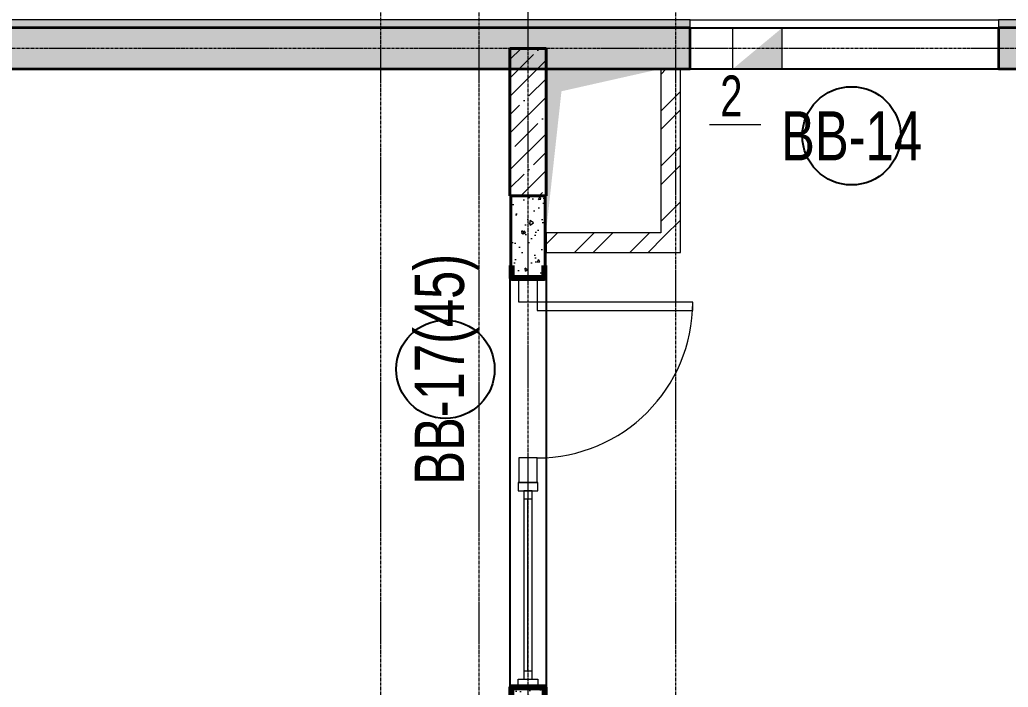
# Model space of a CAD drawing. Header units: millimetres. Extents: x -231292 to 573618, y -153144 to 564035.
# Drawn here: x 100728 to 106759, y 430702 to 434777 of the extents above; entities that cross this region are included whole.
import ezdxf
from ezdxf.enums import TextEntityAlignment as Align

# ---------------------------------------------------------------- set-up
doc = ezdxf.new("R2010")
doc.units = ezdxf.units.MM
doc.linetypes.add('CENTER2', pattern=[28.575, 19.05, -3.175, 3.175, -3.175])
doc.linetypes.add('HIDDEN2', pattern=[4.7625, 3.175, -1.5875])
doc.layers.get('0').update_dxf_attribs({"color": 250})
doc.layers.get('Defpoints').update_dxf_attribs({"color": 250})
for name, color, linetype, lineweight in [('A-Wall-Open', 250, 'Continuous', 5), ('АР_Витраж', 250, 'Continuous', 13), ('АР_Витраж марка', 250, 'Continuous', 9), ('АР_Двери_витраж', 250, 'Continuous', 9), ('АР_Колонны', 250, 'Continuous', 35), ('АР_Отв. марка', 250, 'Continuous', 9), ('АР_Стены ЖБ', 250, 'Continuous', 35), ('АР_Стены кирпич', 250, 'Continuous', 20), ('АР_Стены ПЕНОблок', 250, 'Continuous', 20), ('АР_Стены_дефшов', 250, 'Continuous', 0), ('АР_Тонкая', 250, 'Continuous', 5), ('АР_Штриховка', 250, 'Continuous', 0), ('КМ_Фахверки', 250, 'Continuous', 80), ('ОВ_Шахты', 250, 'Continuous', 5), ('РД_Оси_100', 250, 'Continuous', 0), ('РД_проем_инж перемыч_фахверк', 250, 'Continuous', 18), ('СС_Отверстия', 250, 'Continuous', 9)]:
    doc.layers.add(name, color=color, linetype=linetype, lineweight=lineweight)
doc.layers.add('РД_Витраж_вн', color=250, linetype='Continuous')
doc.layers.add('РД_Проем', color=250, linetype='Continuous', lineweight=0, plot=False)
doc.styles.add('Arial0', font='arial.ttf')
doc.styles.add('Arial_09', font='ARIALN.TTF', dxfattribs={"width": 0.9})
pattern_1 = [(45, (50428.77, 366201.75), (-112.2532, 112.2532), []), (45, (50541.02, 366201.75), (-112.2532, 112.2532), [198.4375, -39.6875, 0, -39.6875])]

# ---------------------------------------------------------------- blocks, each defined once
blk = doc.blocks.new('otv')
at = {"linetype": 'Continuous'}
blk.add_lwpolyline([(0, -1), (0, 0), (1, 0), (1, -1)], close=True, dxfattribs=at)
blk.add_solid([(0, -1), (0, 0), (0.1346, -0.1366), (1, 0)], dxfattribs=at)
blk = doc.blocks.new('Ф_пеноблок 200')
at = {"layer": 'КМ_Фахверки'}
blk.add_lwpolyline([(0, -75), (0, 0), (200, 0), (200, -75)], dxfattribs=at)
blk = doc.blocks.new('СОШ_2200_АР_ОСИ_М100_28.05.24')
at = {"layer": 'РД_Оси_100', "linetype": 'CENTER2'}
for points in [[(52500, 139938.679), (52500, -5755), (52358.276, -6155)], [(53100, 139938.679), (53100, -5755), (52949.266, -6155)], [(54300, 139938.679), (54300, -6155)], [(53400, 70753.904), (53400, -5755), (53550, -6155)], [(78274.959, 68400), (-5454.958, 68400), (-5954.958, 68250)]]:
    blk.add_lwpolyline(points, dxfattribs=at)
blk = doc.blocks.new('MOK-МаркаПроема инж.')
blk.add_line((-1.328, -1.754), (1.802, -1.754))
at = {"color": 0, "style": 'Arial0', "width": 0.7}
blk.add_attdef('АР-ПРОЕМ:Коробка', text='', height=2.5, dxfattribs=at).set_placement((0, 0), align=Align.MIDDLE)
blk = doc.blocks.new('МаркаВитража1')
at = {"layer": 'Defpoints'}
blk.add_circle((0, 0), 3, dxfattribs=at)
at = {"color": 0, "linetype": 'ByBlock', "lineweight": -2, "style": 'Arial_09', "width": 0.9}
blk.add_attdef('АР-ОКНО:НАИМЕНОВАНИЕ', text='', height=3, dxfattribs=at).set_placement((0, 0), align=Align.MIDDLE)

msp = doc.modelspace()

# ---------------------------------------------------------------- hatches: boundary and pattern name
at = {"layer": 'АР_Штриховка', "linetype": 'Continuous', "lineweight": 0}
h = msp.add_hatch(dxfattribs=at)
h.set_pattern_fill('HONEY', color=256, scale=10, style=0)
h.set_pattern_definition([(0, (50428.768, 366201.753), (47.625, 27.4963064), [31.75, -63.5]), (120, (50428.768, 366201.753), (-47.625, 27.496307), [31.75, -63.5]), (60, (50428.768, 366201.753), (1e-07, 54.992613), [-63.5, 31.75])])
h.paths.add_polyline_path([(95928.768, 434776.753), (95928.768, 434726.753), (104818.768, 434726.753), (104818.768, 434776.753)], flags=0)
h.paths.add_polyline_path([(106698.768, 434776.753), (106698.768, 434726.753), (116228.768, 434726.753), (116228.768, 434776.753)], flags=0)
at = {"layer": 'АР_Штриховка', "linetype": 'Continuous', "lineweight": 5}
h = msp.add_hatch(dxfattribs=at)
h.set_pattern_fill('ANSI35', color=256, scale=25, style=0)
h.set_pattern_definition(pattern_1)
h.paths.add_polyline_path([(95928.768, 434726.753), (95928.768, 434476.753), (104818.768, 434476.753), (104818.768, 434726.753)], flags=0)
h.paths.add_polyline_path([(106698.768, 434726.753), (106698.768, 434476.753), (116228.768, 434476.753), (116228.768, 434726.753)], flags=0)
h = msp.add_hatch(dxfattribs=at)
h.set_pattern_fill('ANSI35', color=256, scale=25, style=0)
h.set_pattern_definition(pattern_1)
h.paths.add_polyline_path([(103718.768, 433701.753), (103938.768, 433701.753), (103938.768, 434601.753), (103718.768, 434601.753)], flags=0)
at = {"layer": 'АР_Штриховка', "linetype": 'Continuous', "lineweight": 0}
h = msp.add_hatch(dxfattribs=at)
h.set_pattern_fill('ANSI32', color=256, scale=25, angle=-360, style=0)
h.set_pattern_definition([(45, (50428.77, 366201.75), (-168.3798, 168.3798), []), (45, (50541.02, 366201.75), (-168.3798, 168.3798), [])])
h.paths.add_polyline_path([(104758.768, 434476.753), (104638.768, 434476.753), (104638.768, 433476.753), (104758.768, 433356.753)], flags=0)
h = msp.add_hatch(dxfattribs=at)
h.set_pattern_fill('AR-CONC', color=256, angle=45, style=0)
h.set_pattern_definition([(95, (50428.77, 366201.75), (140.09465, 117.55338), [19.05, -209.55]), (40, (50428.77, 366201.75), (-160.01845, 110.17673), [15.24, -167.6406]), (145.45144, (50440.44, 366211.55), (-19.9238, 227.7301), [16.19, -178.09024]), (91.1842, (50392.85, 366237.67), (221.41024, 161.9534), [28.575, -314.325]), (141.63556, (50411.3, 366251.17), (-7.0866, 342.8268), [24.285, -267.1356]), (36.18415, (50392.85, 366237.67), (-7.0866, 342.8268), [22.86, -251.4597]), (66, (50419.79, 366246.65), (179.51998, 34.89515), [19.05, -209.55]), (11, (50419.79, 366246.65), (-86.53993, 173.9412), [15.24, -167.64]), (116.45145, (50434.75, 366249.56), (92.98005, 208.83634), [16.19, -178.08994]), (82.5, (50428.77, 366201.75), (-57.60547, 61.973414), [0, -165.608, 0, -170.18, 0, -168.275]), (52.5, (50428.77, 366201.75), (-23.58973, 118.087), [0, -97.028, 0, -161.798, 0, -64.135]), (12.5, (50388.716, 366161.7), (99.927863, 91.826196), [0, -63.5, 0, -198.12, 0, -262.89]), (2.5, (50370.76, 366143.74), (86.7639, 122.7224), [0, -82.55, 0, -131.572, 0, -186.69])])
h.paths.add_polyline_path([(103728.768, 430400.753), (103928.768, 430400.753), (103928.768, 430701.753), (103728.768, 430701.753)], flags=0)
h.paths.add_polyline_path([(103728.768, 433201.753), (103928.768, 433201.753), (103928.768, 433701.753), (103728.768, 433701.753)], flags=0)
h = msp.add_hatch(dxfattribs=at)
h.set_pattern_fill('ANSI32', color=256, scale=25, style=0)
h.set_pattern_definition([(45, (50428.77, 366201.75), (-168.3798, 168.3798), []), (45, (50541.02, 366201.75), (-168.3798, 168.3798), [])])
h.paths.add_polyline_path([(104758.768, 433356.753), (104638.768, 433476.753), (103938.768, 433476.753), (103938.768, 433356.753)], flags=0)
at = {"layer": 'СС_Отверстия', "linetype": 'Continuous', "lineweight": 5}
for points in [[(105378.768, 434476.753), (105378.768, 434726.753), (105228.768, 434601.753)], [(105078.768, 434476.753), (105378.768, 434476.753), (105228.768, 434601.753)]]:
    msp.add_hatch(color=256, dxfattribs=at).paths.add_polyline_path(points, flags=0)

# ---------------------------------------------------------------- linework, layer by layer
at = {"layer": 'A-Wall-Open', "linetype": 'Continuous', "lineweight": 25}
for p, q in [((104818.768, 434726.753), (106698.768, 434726.753)), ((104818.768, 434476.753), (106698.768, 434476.753))]:
    msp.add_line(p, q, dxfattribs=at)
at = {"layer": 'АР_Витраж', "linetype": 'Continuous', "lineweight": 5}
for p, q in [((103718.768, 430701.753), (103718.768, 431951.753)), ((103938.768, 430701.753), (103938.768, 431951.753))]:
    msp.add_line(p, q, dxfattribs=at)
at = {"layer": 'АР_Витраж', "linetype": 'Continuous', "lineweight": 13}
for p, q in [((103803.768, 431851.753), (103853.768, 431851.753)), ((103828.768, 430801.753), (103828.768, 431851.753)), ((103803.768, 430801.753), (103853.768, 430801.753))]:
    msp.add_line(p, q, dxfattribs=at)
for points in [[(103888.768, 431901.753), (103888.768, 431951.753), (103768.768, 431951.753), (103768.768, 431901.753)], [(103803.768, 430751.753), (103853.768, 430751.753), (103853.768, 431901.753), (103803.768, 431901.753)], [(103888.768, 430751.753), (103888.768, 430701.753), (103768.768, 430701.753), (103768.768, 430751.753)]]:
    msp.add_lwpolyline(points, close=True, dxfattribs=at)
at = {"layer": 'АР_Двери_витраж', "linetype": 'Continuous', "lineweight": 9}
for points in [[(103773.768, 433051.753), (103773.768, 433201.753), (103883.768, 433201.753), (103883.768, 433051.753)], [(103883.768, 433051.753), (103883.768, 433001.753), (104833.768, 433001.753), (104833.768, 433051.753)], [(103773.768, 432101.753), (103773.768, 431951.753), (103883.768, 431951.753), (103883.768, 432101.753)]]:
    msp.add_lwpolyline(points, close=True, dxfattribs=at)
msp.add_arc((103883.768, 433051.753), 950, 270, 0, dxfattribs=at)
at = {"layer": 'АР_Колонны', "linetype": 'HIDDEN2', "lineweight": 25}
for p, q in [((103718.768, 434601.753), (103938.768, 434601.753)), ((103718.768, 433701.753), (103718.768, 434601.753)), ((103938.768, 434601.753), (103938.768, 433701.753)), ((103938.768, 433701.753), (103718.768, 433701.753))]:
    msp.add_line(p, q, dxfattribs=at)
at = {"layer": 'АР_Колонны', "linetype": 'Continuous', "lineweight": 35}
for p, q in [((103938.768, 434601.753), (103718.768, 434601.753)), ((103718.768, 434601.753), (103718.768, 433701.753)), ((103938.768, 433701.753), (103938.768, 434601.753)), ((103718.768, 433701.753), (103938.768, 433701.753))]:
    msp.add_line(p, q, dxfattribs=at)
at = {"layer": 'АР_Стены ЖБ', "linetype": 'Continuous', "lineweight": 35}
for p, q in [((104818.768, 434726.753), (95928.768, 434726.753)), ((104818.768, 434476.753), (104818.768, 434726.753)), ((106698.768, 434726.753), (106698.768, 434476.753)), ((116228.768, 434726.753), (106698.768, 434726.753)), ((95928.768, 434476.753), (104818.768, 434476.753)), ((106698.768, 434476.753), (116228.768, 434476.753))]:
    msp.add_line(p, q, dxfattribs=at)
at = {"layer": 'АР_Стены ЖБ', "linetype": 'Continuous', "lineweight": 40}
for p, q in [((103938.768, 434601.753), (103718.768, 434601.753)), ((103718.768, 434601.753), (103718.768, 433701.753)), ((103938.768, 433701.753), (103938.768, 434601.753)), ((103718.768, 433701.753), (103938.768, 433701.753))]:
    msp.add_line(p, q, dxfattribs=at)
at = {"layer": 'АР_Стены кирпич', "linetype": 'Continuous', "lineweight": 20}
for p, q in [((104758.768, 434476.753), (104638.768, 434476.753)), ((104638.768, 434476.753), (104638.768, 433476.753)), ((104758.768, 433356.753), (104758.768, 434476.753)), ((104638.768, 433476.753), (103938.768, 433476.753)), ((103938.768, 433476.753), (103938.768, 433356.753)), ((103938.768, 433356.753), (104758.768, 433356.753))]:
    msp.add_line(p, q, dxfattribs=at)
at = {"layer": 'АР_Стены ПЕНОблок', "linetype": 'Continuous', "lineweight": 20}
for p, q in [((103928.768, 433701.753), (103728.768, 433701.753)), ((103728.768, 433701.753), (103728.768, 433201.753)), ((103928.768, 433201.753), (103928.768, 433701.753)), ((103728.768, 433201.753), (103928.768, 433201.753))]:
    msp.add_line(p, q, dxfattribs=at)
at = {"layer": 'АР_Стены_дефшов', "linetype": 'Continuous', "lineweight": 0}
for p, q in [((104818.768, 434776.753), (95928.768, 434776.753)), ((104818.768, 434726.753), (104818.768, 434776.753)), ((104818.768, 434776.753), (106698.768, 434776.753)), ((106698.768, 434776.753), (106698.768, 434726.753)), ((116228.768, 434776.753), (106698.768, 434776.753)), ((95928.768, 434726.753), (104818.768, 434726.753)), ((104818.768, 434726.753), (106698.768, 434726.753)), ((106698.768, 434726.753), (116228.768, 434726.753))]:
    msp.add_line(p, q, dxfattribs=at)
at = {"layer": 'АР_Тонкая', "linetype": 'Continuous', "lineweight": 0}
for p, q in [((103728.768, 433701.753), (103718.768, 433701.753)), ((103718.768, 433701.753), (103718.768, 433201.753)), ((103728.768, 433201.753), (103728.768, 433701.753)), ((103938.768, 433701.753), (103928.768, 433701.753)), ((103928.768, 433701.753), (103928.768, 433201.753)), ((103938.768, 433201.753), (103938.768, 433701.753)), ((103718.768, 433201.753), (103728.768, 433201.753)), ((103928.768, 433201.753), (103938.768, 433201.753))]:
    msp.add_line(p, q, dxfattribs=at)
at = {"layer": 'РД_Витраж_вн', "linetype": 'Continuous', "lineweight": -3}
for p, q in [((103718.768, 433201.753), (103718.768, 430701.753)), ((103938.768, 433201.753), (103938.768, 430701.753))]:
    msp.add_line(p, q, dxfattribs=at)
at = {"layer": 'РД_Проем', "linetype": 'Continuous', "lineweight": 0}
for p, q in [((103718.768, 433201.753), (103718.768, 430701.753)), ((103938.768, 433201.753), (103938.768, 430701.753))]:
    msp.add_line(p, q, dxfattribs=at)
at = {"layer": 'РД_проем_инж перемыч_фахверк', "linetype": 'Continuous', "lineweight": 18}
for p, q in [((103718.768, 433201.753), (103718.768, 430701.753)), ((103938.768, 433201.753), (103938.768, 430701.753))]:
    msp.add_line(p, q, dxfattribs=at)
at = {"layer": 'СС_Отверстия', "linetype": 'Continuous', "lineweight": 9}
for p, q in [((105378.768, 434726.753), (105078.768, 434726.753)), ((105078.768, 434476.753), (105078.768, 434726.753)), ((105378.768, 434476.753), (105378.768, 434726.753)), ((105378.768, 434476.753), (105078.768, 434476.753))]:
    msp.add_line(p, q, dxfattribs=at)

# ---------------------------------------------------------------- block references
at = {"layer": 'АР_Витраж марка', "linetype": 'Continuous', "lineweight": 9, "xscale": 100, "yscale": 100, "zscale": 100}
msp.add_blockref('МаркаВитража1', (105802.838, 434068.037), dxfattribs=at).add_auto_attribs({'АР-ОКНО:НАИМЕНОВАНИЕ': 'ВВ-14'})
at = {"layer": 'АР_Витраж марка', "linetype": 'Continuous', "lineweight": 9, "xscale": 100, "yscale": 100, "zscale": 100, "rotation": 89.99999999999999}
msp.add_blockref('МаркаВитража1', (103325.205, 432642.768), dxfattribs=at).add_auto_attribs({'АР-ОКНО:НАИМЕНОВАНИЕ': 'ВВ-17(45)'})
at = {"layer": 'АР_Отв. марка', "linetype": 'Continuous', "lineweight": 9, "xscale": 100, "yscale": 100, "zscale": 100}
msp.add_blockref('MOK-МаркаПроема инж.', (105069.368, 434313.082, 580), dxfattribs=at).add_auto_attribs({'АР-ПРОЕМ:Коробка': '2'})
at = {"layer": 'КМ_Фахверки', "xscale": -1, "rotation": 180}
msp.add_blockref('Ф_пеноблок 200', (103728.768, 433201.753), dxfattribs=at)
at = {"layer": 'КМ_Фахверки'}
msp.add_blockref('Ф_пеноблок 200', (103728.768, 430701.753), dxfattribs=at)
at = {"layer": 'ОВ_Шахты', "xscale": 700, "yscale": 1000, "zscale": 300}
msp.add_blockref('otv', (103938.768, 434476.753), dxfattribs=at)
at = {"layer": 'РД_Оси_100'}
msp.add_blockref('СОШ_2200_АР_ОСИ_М100_28.05.24', (50428.768, 366201.753), dxfattribs=at)

doc.saveas('drawing.dxf')
